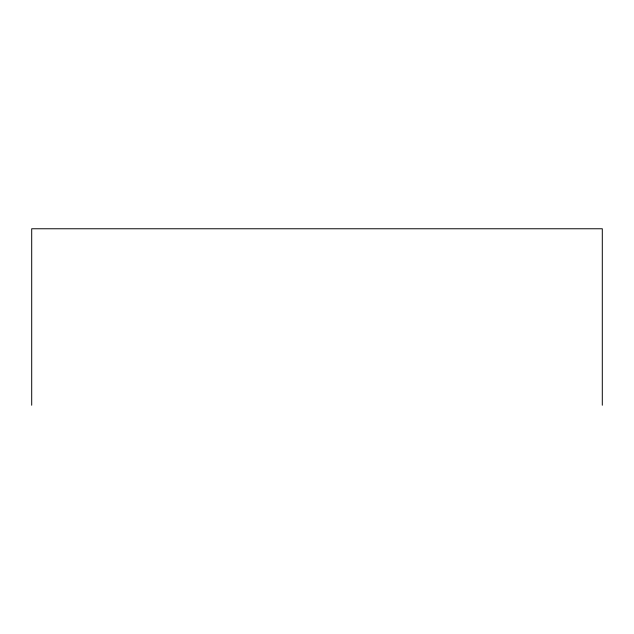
<?xml version="1.0" encoding="UTF-8"?>
<svg xmlns="http://www.w3.org/2000/svg" width="634" height="634" viewBox="0 0 634 634"><rect width="100%" height="100%" fill="white"/><g stroke="black" fill="none" stroke-linecap="round" stroke-linejoin="round"><path stroke-width="0.95" d="M602.3 405.237L602.3 228.763L31.7 228.763L31.7 405.237"/></g></svg>
